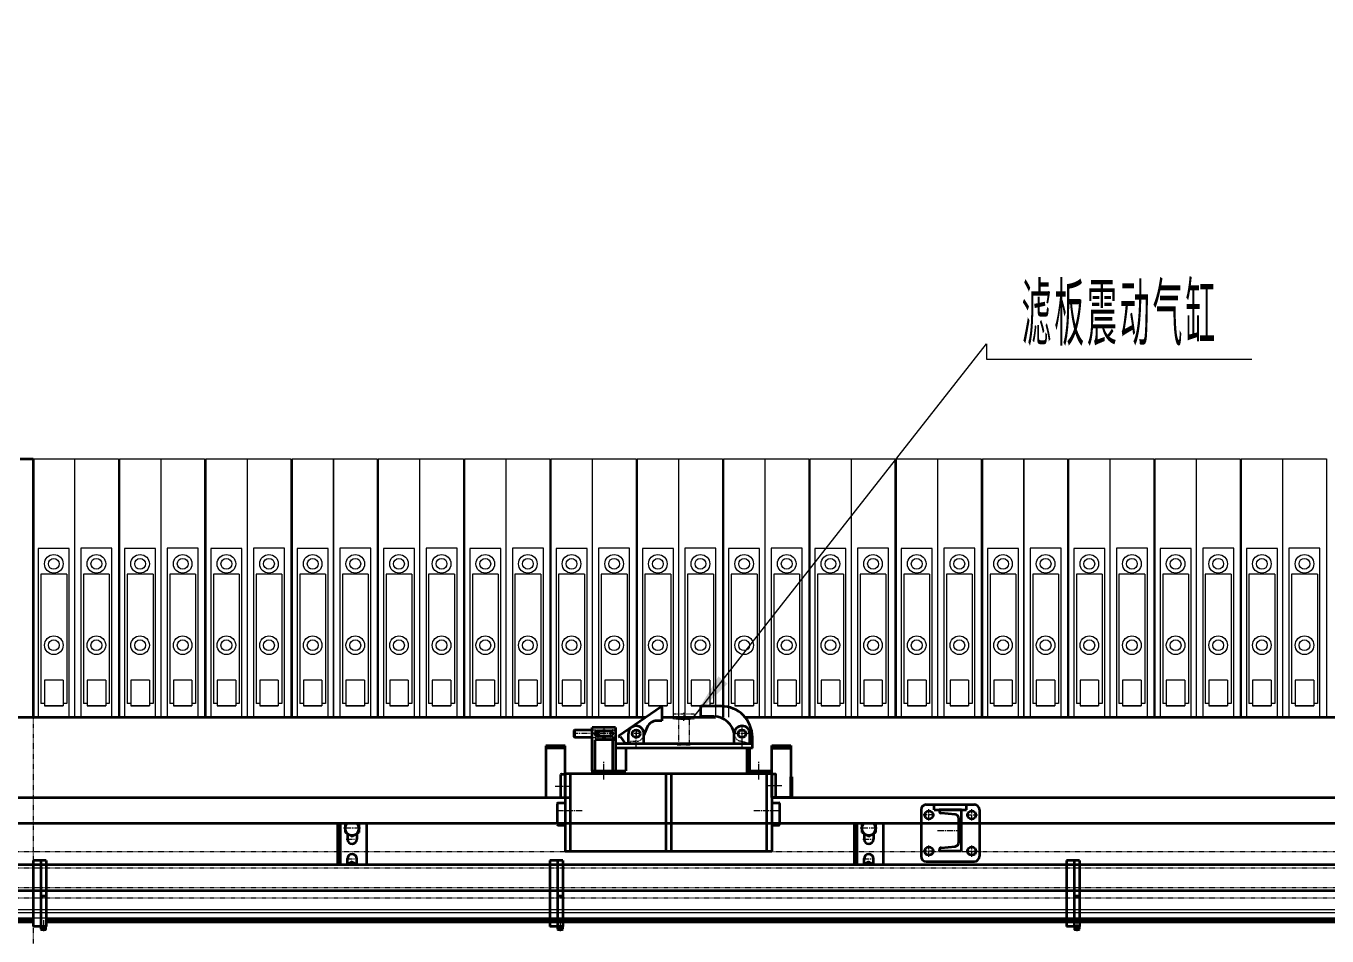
# Model space of a CAD drawing. Header units: millimetres. Extents: x -17820 to 17820, y -12600 to 12600.
# Drawn here: x -12327 to -9809, y 5590 to 7351 of the extents above; entities that cross this region are included whole.
import ezdxf

# ---------------------------------------------------------------- set-up
doc = ezdxf.new("R2010")
doc.units = ezdxf.units.MM
doc.linetypes.add('点画线', pattern=[18, 12, -2, 2, -2])
doc.linetypes.add('虚线', pattern=[2, 1, -1])
doc.layers.get('0').update_dxf_attribs({"lineweight": 35})
for name, color, linetype, lineweight in [('EB0_1_1_1_1_1_1_1_1_1_1_1_1_1_1_1_1_1_1_1_1_1_1_1_1_1_1_1_1', 7, 'Continuous', 35), ('EB0_1_1_1_1_1_1_1_1_1_1_1_1_1_1_1_1_1_1_1_1_1_1_1_1_1_1_1_1_1', 7, 'Continuous', 35), ('EB0_1_1_1_1_1_1_1_1_1_1_1_1_1_1_1_1_1_1_1_1_1_1_1_1_1_1_1_1_1_1_1_1', 7, 'Continuous', 35), ('中心线层', 1, '点画线', 18), ('尺寸线层', 3, 'Continuous', 18), ('粗实线层', 7, 'Continuous', 35), ('粗实线层_1_1_1_1_1_1_1_1_1', 7, 'Continuous', 35), ('细实线层', 2, 'Continuous', 18), ('虚线层', 6, '虚线', 18)]:
    doc.layers.add(name, color=color, linetype=linetype, lineweight=lineweight)
doc.styles.add('机械', font='isocp', dxfattribs={"width": 0.667, "bigfont": 'gbcbig.shx'})
doc.dimstyles.new('标准', dxfattribs={"dimscale": 60, "dimtxt": 4, "dimasz": 3, "dimexe": 1, "dimexo": 0, "dimgap": 0.76128, "dimtad": 1, "dimdec": 1, "dimdsep": 46, "dimtxsty": '机械', "dimblk": '_CAXARROW', "dimcen": 0, "dimdle": 4, "dimclrt": 2, "dimaunit": 1, "dimazin": 2, "dimtfac": 0.707107, "dimtdec": 3, "dimtmove": 0, "dimatfit": 3, "dimfxl": 0, "dimfrac": 2, "dimtolj": 1, "dimlwd": 18, "dimarcsym": 0})

# ---------------------------------------------------------------- blocks, each defined once
blk = doc.blocks.new('*X33')
at = {"layer": 'EB0_1_1_1_1_1_1_1_1_1_1_1_1_1_1_1_1_1_1_1_1_1_1_1_1_1_1_1_1_1_1_1_1'}
for p, q in [((25, 0), (0, 0)), ((0, 0), (0, -128)), ((15, 0), (15, -128)), ((25, 0), (25, -128)), ((25, -69), (15, -69)), ((25, -128), (0, -128)), ((15.1, -128), (15.1, -132.7)), ((16.1, -133.7), (23.9, -133.7)), ((24.9, -132.7), (24.9, -128))]:
    blk.add_line(p, q, dxfattribs=at)
for centre, start, end in [((16.1, -132.7), 180, 270), ((23.9, -132.7), 270, 360)]:
    blk.add_arc(centre, 0.978, start, end, dxfattribs=at)
at = {"layer": '中心线层', "linetype": '点画线', "lineweight": 18}
blk.add_line((20, -115.2), (20, -131), dxfattribs=at)
at = {"layer": '中心线层'}
blk.add_line((20, -125.8), (20, -136.7), dxfattribs=at)
at = {"layer": '虚线层'}
for p, q in [((17.1, -130.7), (20, -129)), ((17.1, -130.7), (17.1, -133.7)), ((18.6, -130.7), (18.6, -133.7)), ((22.9, -130.7), (20, -129)), ((21.4, -130.7), (21.4, -133.7)), ((22.9, -130.7), (22.9, -133.7))]:
    blk.add_line(p, q, dxfattribs=at)
for centre, radius, start, end in [((17.8, -132.1), 1.61, 63.4349, 116.5651), ((20, -136.2), 5.67, 75.2529, 104.7471), ((22.2, -132.1), 1.61, 63.4349, 116.5651)]:
    blk.add_arc(centre, radius, start, end, dxfattribs=at)
blk = doc.blocks.new('*X34')
at = {"layer": 'EB0_1_1_1_1_1_1_1_1_1_1_1_1_1_1_1_1_1_1_1_1_1_1_1_1_1_1_1_1_1_1_1_1'}
for p, q in [((25, 0), (0, 0)), ((0, 0), (0, -128)), ((15, 0), (15, -128)), ((25, 0), (25, -128)), ((25, -69), (15, -69)), ((25, -128), (0, -128)), ((15.1, -128), (15.1, -132.7)), ((16.1, -133.7), (23.9, -133.7)), ((24.9, -132.7), (24.9, -128))]:
    blk.add_line(p, q, dxfattribs=at)
for centre, start, end in [((16.1, -132.7), 180, 270), ((23.9, -132.7), 270, 360)]:
    blk.add_arc(centre, 0.978, start, end, dxfattribs=at)
at = {"layer": '中心线层', "linetype": '点画线', "lineweight": 18}
blk.add_line((20, -115.2), (20, -131), dxfattribs=at)
at = {"layer": '中心线层'}
blk.add_line((20, -125.8), (20, -136.7), dxfattribs=at)
at = {"layer": '虚线层'}
for p, q in [((17.1, -130.7), (20, -129)), ((17.1, -130.7), (17.1, -133.7)), ((18.6, -130.7), (18.6, -133.7)), ((22.9, -130.7), (20, -129)), ((21.4, -130.7), (21.4, -133.7)), ((22.9, -130.7), (22.9, -133.7))]:
    blk.add_line(p, q, dxfattribs=at)
for centre, radius, start, end in [((17.8, -132.1), 1.61, 63.4349, 116.5651), ((20, -136.2), 5.67, 75.2529, 104.7471), ((22.2, -132.1), 1.61, 63.4349, 116.5651)]:
    blk.add_arc(centre, radius, start, end, dxfattribs=at)
blk = doc.blocks.new('*X35')
at = {"layer": 'EB0_1_1_1_1_1_1_1_1_1_1_1_1_1_1_1_1_1_1_1_1_1_1_1_1_1_1_1_1_1_1_1_1'}
for p, q in [((25, 0), (0, 0)), ((0, 0), (0, -128)), ((15, 0), (15, -128)), ((25, 0), (25, -128)), ((25, -69), (15, -69)), ((25, -128), (0, -128)), ((15.1, -128), (15.1, -132.7)), ((16.1, -133.7), (23.9, -133.7)), ((24.9, -132.7), (24.9, -128))]:
    blk.add_line(p, q, dxfattribs=at)
for centre, start, end in [((16.1, -132.7), 180, 270), ((23.9, -132.7), 270, 360)]:
    blk.add_arc(centre, 0.978, start, end, dxfattribs=at)
at = {"layer": '中心线层', "linetype": '点画线', "lineweight": 18}
blk.add_line((20, -115.2), (20, -131), dxfattribs=at)
at = {"layer": '中心线层'}
blk.add_line((20, -125.8), (20, -136.7), dxfattribs=at)
at = {"layer": '虚线层'}
for p, q in [((17.1, -130.7), (20, -129)), ((17.1, -130.7), (17.1, -133.7)), ((18.6, -130.7), (18.6, -133.7)), ((22.9, -130.7), (20, -129)), ((21.4, -130.7), (21.4, -133.7)), ((22.9, -130.7), (22.9, -133.7))]:
    blk.add_line(p, q, dxfattribs=at)
for centre, radius, start, end in [((17.8, -132.1), 1.61, 63.4349, 116.5651), ((20, -136.2), 5.67, 75.2529, 104.7471), ((22.2, -132.1), 1.61, 63.4349, 116.5651)]:
    blk.add_arc(centre, radius, start, end, dxfattribs=at)
blk = doc.blocks.new('*X91')
at = {"layer": 'EB0_1_1_1_1_1_1_1_1_1_1_1_1_1_1_1_1_1_1_1_1_1_1_1_1_1_1_1_1_1_1_1_1'}
for p, q in [((39.1, 274.5), (-43.1, 217.4)), ((40.7, 273.7), (40.7, 247.6)), ((155.7, 275.6), (115.7, 275.6)), ((115.7, 255.6), (115.7, 275.6)), ((141.2, 255.6), (115.7, 255.6)), ((-128.3, 229.9), (-129.3, 228.9)), ((-129.3, 216.4), (-129.3, 228.9)), ((-128.3, 229.9), (-128.3, 215.4)), ((-128.3, 229.9), (-94.3, 229.9)), ((-49.3, 234.6), (-94.3, 234.6)), ((-94.3, 150.6), (-94.3, 234.6)), ((-59.3, 227.6), (-84.3, 227.6)), ((-49.3, 234.6), (-49.3, 144.6)), ((12.3, 235.3), (5.7, 219.6)), ((40.7, 247.6), (30.7, 247.6)), ((-129.3, 216.4), (-128.3, 215.4)), ((-94.3, 215.4), (-128.3, 215.4)), ((-88.3, 150.6), (-88.3, 210.4)), ((-49.3, 210.4), (-88.3, 210.4)), ((-59.3, 217.6), (-84.3, 217.6)), ((-55.3, 210.4), (-55.3, 150.6)), ((215.7, 202.6), (-49.3, 202.6)), ((-43.1, 217.4), (-41.3, 215)), ((-39.7, 216.1), (-41.3, 214.9)), ((-39.7, 216.1), (-30.7, 203.6)), ((-24.3, 203.6), (-30.7, 203.6)), ((-24.3, 202.6), (-24.3, 222.6)), ((5.7, 202.6), (5.7, 222.6)), ((180.7, 202.6), (180.7, 222.6)), ((210.7, 202.6), (210.7, 222.6)), ((215.7, 202.6), (211.7, 202.6)), ((215.7, 202.6), (215.7, 215.6)), ((215.7, 194.6), (215.7, 202.6)), ((-146.8, 199.2), (-183.8, 199.2)), ((-183.8, 199.2), (-183.8, 99.2)), ((-146.8, 194.2), (-183.8, 194.2)), ((-146.8, 99.2), (-146.8, 199.2)), ((215.7, 194.6), (-49.3, 194.6)), ((-29.3, 194.6), (-29.3, 150.6)), ((205.7, 144.6), (205.7, 194.6)), ((210.7, 150.6), (210.7, 194.6)), ((253.2, 199.3), (290.2, 199.3)), ((253.2, 99.3), (253.2, 199.3)), ((253.2, 194.3), (290.2, 194.3)), ((290.2, 199.3), (290.2, 99.3)), ((-154.8, 99.2), (-154.8, 143.2)), ((-153.8, 144.2), (-146.8, 144.2)), ((253.2, 144.6), (-146.8, 144.6)), ((-146.8, 144.6), (-146.8, -5.4)), ((-136.8, 144.6), (-136.8, -5.4)), ((-94.3, 150.6), (-94.3, 144.6)), ((-94.3, 150.6), (-29.3, 150.6)), ((-49.3, 144.6), (-94.3, 144.6)), ((48.2, 144.6), (48.2, -5.4)), ((58.2, 144.6), (58.2, -5.4)), ((205.7, 150.6), (250.7, 150.6)), ((250.7, 144.6), (205.7, 144.6)), ((243.2, 144.6), (243.2, -5.4)), ((250.7, 150.6), (250.7, 144.6)), ((253.2, 144.6), (253.2, -5.4)), ((260.2, 144.3), (253.2, 144.3)), ((261.2, 99.3), (261.2, 143.3)), ((290.2, 99.3), (290.2, 139.3)), ((290.2, 139.3), (292.2, 139.3)), ((292.2, 139.3), (292.2, 99.3)), ((-183.8, 99.2), (-146.8, 99.2)), ((-161.8, 87.6), (-161.8, 46.6)), ((-160.8, 88.6), (-146.8, 88.6)), ((290.2, 99.3), (253.2, 99.3)), ((253.2, 88.6), (267.2, 88.6)), ((268.2, 87.6), (268.2, 46.6)), ((292.2, 99.3), (290.2, 99.3)), ((-160.8, 45.6), (-146.8, 45.6)), ((253.2, 45.6), (267.2, 45.6)), ((253.2, -5.4), (-146.8, -5.4))]:
    blk.add_line(p, q, dxfattribs=at)
for centre, radius in [((-9.3, 222.6), 7.5), ((-9.3, 222.6), 7.5), ((-9.3, 222.6), 7.5), ((195.7, 222.6), 7.5), ((195.7, 222.6), 7.5), ((-84.3, 222.6), 3)]:
    blk.add_circle(centre, radius, dxfattribs=at)
for centre, radius, start, end in [((39.7, 273.7), 1, 0, 124.7881), ((141.2, 215.6), 40, 7.312, 90), ((155.7, 215.6), 60, 0, 90), ((-84.3, 222.6), 5, 90, 270), ((-59.3, 222.6), 5, 270, 90), ((-9.3, 222.6), 15, 360, 180), ((30.7, 227.6), 20, 90, 157.3801), ((195.7, 222.6), 15, 360, 180), ((-153.8, 143.2), 1, 90, 180), ((260.2, 143.3), 1, 0, 90), ((-160.8, 87.6), 1, 90, 180), ((267.2, 87.6), 1, 0, 90), ((-160.8, 46.6), 1, 180, 270), ((267.2, 46.6), 1, 270, 0)]:
    blk.add_arc(centre, radius, start, end, dxfattribs=at)
at = {"layer": '中心线层'}
for p, q in [((-84.3, 229.9), (-84.3, 215.4)), ((-84.3, 229.9), (-84.3, 215.4)), ((-71.8, 234.6), (-71.8, 210.4)), ((-59.3, 229.9), (-59.3, 215.4)), ((-9.3, 230.1), (-9.3, 215.1)), ((-9.3, 230.1), (-9.3, 215.1)), ((-9.3, 194.6), (-9.3, 227.2)), ((195.7, 208.1), (195.7, 237.9)), ((195.7, 194.6), (195.7, 227.2)), ((-49.3, 222.6), (-129.3, 222.6)), ((-1.8, 222.6), (-16.8, 222.6)), ((-1.8, 222.6), (-16.8, 222.6)), ((209.1, 222.6), (180.5, 222.6)), ((-71.8, 134.1), (-71.8, 168.1)), ((228.2, 134.1), (228.2, 168.1)), ((-166.2, 121.2), (-136.8, 121.2)), ((272.6, 121.3), (243.2, 121.3)), ((-161.8, 73.6), (-111.8, 73.6)), ((218.2, 73.6), (268.2, 73.6))]:
    blk.add_line(p, q, dxfattribs=at)
at = {"layer": '细实线层'}
blk.add_arc((-84.3, 222.6), 4, 270, 180, dxfattribs=at)
at = {"layer": '虚线层'}
for p, q in [((-94.3, 229.9), (-49.3, 229.9)), ((-94.3, 215.4), (-49.3, 215.4)), ((-24.3, 203.6), (-20, 203.6)), ((4.6, 216.8), (5.7, 219.6)), ((211.7, 202.6), (191.7, 208.1))]:
    blk.add_line(p, q, dxfattribs=at)
at = {"layer": '虚线层', "linetype": '虚线', "lineweight": 18}
for p, q in [((-49.3, 222.9), (-49.3, 222.4)), ((-9.3, 207.6), (-20, 207.6)), ((-20, 203.6), (-20, 207.6))]:
    blk.add_line(p, q, dxfattribs=at)
for centre, radius, start, end in [((-56.3, 222.9), 7, 0, 90), ((-56.3, 222.4), 7, 270, 0), ((-9.3, 222.6), 15, 270, 337.3801), ((195.7, 222.6), 15, 187.312, 254.5088)]:
    blk.add_arc(centre, radius, start, end, dxfattribs=at)
blk = doc.blocks.new('*X187')
at = {"layer": '尺寸线层', "linetype": 'Continuous', "lineweight": 18}
for points in [[(-13088.1, 9940.3), (-12908.1, 9962.8), (-12908.1, 9917.8)], [(561.9, 9940.3), (381.9, 9962.8), (381.9, 9917.8)]]:
    blk.add_hatch(color=0, dxfattribs=at).paths.add_polyline_path(points, flags=0)
at = {"layer": '尺寸线层', "color": 0, "linetype": 'Continuous'}
for p, q in [((-13088.1, 6052.9), (-13088.1, 10000.3)), ((561.9, 5097.9), (561.9, 10000.3))]:
    blk.add_line(p, q, dxfattribs=at)
at = {"layer": '尺寸线层', "color": 0, "linetype": 'Continuous', "lineweight": 18}
blk.add_line((-13088.1, 9940.3), (561.9, 9940.3), dxfattribs=at)
at = {"layer": '尺寸线层', "color": 2, "insert": (-6263.1, 10106), "char_height": 240, "width": 1088.544, "attachment_point": 5, "line_spacing_factor": 0.939812, "style": '机械'}
blk.add_mtext('\\T1.1;13650', dxfattribs=at)
blk = doc.blocks.new('_CAXARROW')
blk.add_hatch(color=2).paths.add_polyline_path([(0, 0), (-1, 0.125), (-1, -0.125)], flags=0)
blk = doc.blocks.new('*X198')
at = {"layer": '细实线层', "color": 6, "linetype": 'Continuous', "lineweight": 18}
for p, q in [((-484.6, 1160.2), (-484.6, 660.2)), ((-484.6, 1160.2), (-404.6, 1160.2)), ((-404.6, 1160.2), (-404.6, 660.2)), ((-404.6, 1160.2), (-404.6, 660.2)), ((-404.6, 1160.2), (-404.6, 660.2)), ((-404.6, 1160.2), (-404.6, 660.2)), ((-404.6, 1160.2), (-404.6, 660.2)), ((-404.6, 1160.2), (-404.6, 660.2)), ((-404.6, 1160.2), (-404.6, 660.2)), ((-404.6, 1160.2), (-404.6, 660.2)), ((-404.6, 1160.2), (-404.6, 660.2)), ((-414.6, 987.2), (-474.6, 987.2)), ((-474.6, 987.2), (-474.6, 660.2)), ((-414.6, 660.2), (-414.6, 987.2)), ((-419.6, 937.2), (-469.6, 937.2)), ((-469.6, 937.2), (-469.6, 687.2)), ((-419.6, 937.2), (-419.6, 687.2)), ((-426.6, 732.2), (-462.6, 732.2)), ((-462.6, 732.2), (-462.6, 682.2)), ((-426.6, 732.2), (-426.6, 682.2)), ((-462.6, 687.2), (-469.6, 687.2)), ((-426.6, 682.2), (-462.6, 682.2)), ((-462.6, 682.2), (-426.6, 682.2)), ((-419.6, 687.2), (-426.6, 687.2)), ((-484.6, 199.2), (-484.6, -339.8)), ((-404.6, 199.2), (-404.6, -319.8)), ((-404.6, -339.8), (-404.6, 160.2)), ((-404.6, 160.2), (-404.6, -339.8)), ((-404.6, 160.2), (-404.6, -319.8)), ((-404.6, 160.2), (-404.6, -339.8)), ((-404.6, 160.2), (-404.6, -319.8)), ((-404.6, 160.2), (-404.6, -339.8)), ((-404.6, 160.2), (-404.6, -319.8)), ((-404.6, 160.2), (-404.6, -339.8)), ((-484.6, -339.8), (-404.6, -339.8))]:
    blk.add_line(p, q, dxfattribs=at)
for radius in [18, 10.5]:
    blk.add_circle((-444.6, 957.2), radius, dxfattribs=at)
at = {"layer": '虚线层', "color": 6, "linetype": 'Continuous', "lineweight": 18}
for radius in [18, 10.5]:
    blk.add_circle((-444.6, 799.7), radius, dxfattribs=at)
blk = doc.blocks.new('*X205')
at = {"layer": '中心线层', "linetype": '点画线', "lineweight": 18}
blk.add_line((40, 46), (40, -3), dxfattribs=at)
at = {"layer": '粗实线层'}
for p, q in [((0, 0), (0, 43)), ((2.5, 43), (0, 43)), ((6.5, 39.4), (9.2, 12.2)), ((70.8, 12.2), (73.5, 39.4)), ((77.5, 43), (80, 43)), ((80, 0), (80, 43)), ((0, 0), (80, 0)), ((17.1, 5), (62.9, 5))]:
    blk.add_line(p, q, dxfattribs=at)
for centre, radius, start, end in [((2.5, 39), 4, 5.7106, 90), ((77.5, 39), 4, 90, 174.2894), ((17.1, 13), 8, 185.7106, 270), ((62.9, 13), 8, 270, 354.2894)]:
    blk.add_arc(centre, radius, start, end, dxfattribs=at)
blk = doc.blocks.new('BLOCK8_1')
at = {"layer": 'EB0_1_1_1_1_1_1_1_1_1_1_1_1_1_1_1_1_1_1_1_1_1_1_1_1_1_1_1_1'}
for p, q in [((-183.3, 62.8), (-183.3, -27.2)), ((-70.3, 62.8), (-70.3, -27.2)), ((-173.3, -37.2), (-80.3, -37.2))]:
    blk.add_line(p, q, dxfattribs=at)
for centre, start, end in [((-173.3, 62.8), 90, 180), ((-80.3, 62.8), 0, 90), ((-173.3, -27.2), 180, 270), ((-80.3, -27.2), 270, 0)]:
    blk.add_arc(centre, 10, start, end, dxfattribs=at)
at = {"layer": '中心线层'}
for p, q in [((-168.3, 41.8), (-168.3, 63.8)), ((-85.3, 41.8), (-85.3, 63.8)), ((-168.3, -28.2), (-168.3, -6.2)), ((-85.3, -28.2), (-85.3, -6.2))]:
    blk.add_line(p, q, dxfattribs=at)
blk.add_wipeout([(-105.3, 62.8), (-129.7, 62.8), (-129.7, 62.8), (-148.3, 62.8), (-148.3, 62.8), (-148.3, 60.3), (-148.3, 60.3), (-148.3, 60.2), (-148.3, 60), (-148.3, 59.8), (-148.3, 59.6), (-148.2, 59.4), (-148.2, 59.2), (-148.1, 59), (-148, 58.8), (-147.9, 58.6), (-147.9, 58.5), (-147.8, 58.3), (-147.7, 58.1), (-147.5, 58), (-147.4, 57.8), (-147.3, 57.7), (-147.2, 57.5), (-147, 57.4), (-146.9, 57.3), (-146.7, 57.1), (-146.6, 57), (-146.4, 56.9), (-146.2, 56.8), (-146, 56.7), (-145.9, 56.7), (-145.7, 56.6), (-145.5, 56.5), (-145.3, 56.5), (-145.1, 56.4), (-144.9, 56.4), (-144.7, 56.4), (-144.7, 56.4), (-129.7, 54.9), (-129.7, 54.9), (-117.5, 53.6), (-110.3, 45.7), (-110.3, 46.1), (-110.4, 46.5), (-110.4, 46.9), (-110.5, 47.2), (-110.6, 47.6), (-110.7, 48), (-110.8, 48.4), (-110.9, 48.7), (-111.1, 49.1), (-111.3, 49.5), (-111.5, 49.8), (-111.7, 50.1), (-111.9, 50.5), (-112.1, 50.8), (-112.4, 51.1), (-112.7, 51.3), (-113, 51.6), (-113.2, 51.9), (-113.6, 52.1), (-113.9, 52.3), (-114.2, 52.5), (-114.6, 52.7), (-114.9, 52.9), (-115.3, 53.1), (-115.6, 53.2), (-116, 53.3), (-116.4, 53.4), (-116.8, 53.5), (-117.1, 53.6), (-117.5, 53.6), (-110.3, 45.7), (-110.3, 22.8), (-110.3, 22.8), (-110.3, 0), (-117.5, -8), (-117.1, -7.9), (-116.8, -7.9), (-116.4, -7.8), (-116, -7.7), (-115.6, -7.6), (-115.3, -7.4), (-114.9, -7.3), (-114.6, -7.1), (-114.2, -6.9), (-113.9, -6.7), (-113.6, -6.5), (-113.2, -6.2), (-113, -6), (-112.7, -5.7), (-112.4, -5.4), (-112.1, -5.1), (-111.9, -4.8), (-111.7, -4.5), (-111.5, -4.1), (-111.3, -3.8), (-111.1, -3.4), (-110.9, -3.1), (-110.8, -2.7), (-110.7, -2.4), (-110.6, -2), (-110.5, -1.6), (-110.4, -1.2), (-110.4, -0.8), (-110.3, -0.4), (-110.3, 0), (-117.5, -8), (-129.7, -9.2), (-129.7, -9.2), (-144.7, -10.7), (-144.7, -10.7), (-144.9, -10.7), (-145.1, -10.8), (-145.3, -10.8), (-145.5, -10.9), (-145.7, -10.9), (-145.9, -11), (-146, -11.1), (-146.2, -11.2), (-146.4, -11.3), (-146.6, -11.4), (-146.7, -11.5), (-146.9, -11.6), (-147, -11.7), (-147.2, -11.9), (-147.3, -12), (-147.4, -12.2), (-147.5, -12.3), (-147.7, -12.5), (-147.8, -12.6), (-147.9, -12.8), (-147.9, -13), (-148, -13.2), (-148.1, -13.3), (-148.2, -13.5), (-148.2, -13.7), (-148.3, -13.9), (-148.3, -14.1), (-148.3, -14.3), (-148.3, -14.5), (-148.3, -14.7), (-148.3, -14.7), (-148.3, -17.2), (-148.3, -17.2), (-129.7, -17.2), (-129.7, -17.2), (-105.3, -17.2), (-105.3, -17.2), (-105.3, 22.8), (-105.3, 22.8)]).dxf.layer = 'EB0_1_1_1_1_1_1_1_1_1_1_1_1_1_1_1_1_1_1_1_1_1_1_1_1_1_1_1_1'
at = {"layer": 'EB0_1_1_1_1_1_1_1_1_1_1_1_1_1_1_1_1_1_1_1_1_1_1_1_1_1_1_1_1'}
for p, q in [((-173.3, 72.8), (-80.3, 72.8)), ((-158.3, 62.8), (-158.3, 72.8)), ((-158.3, 62.8), (-95.3, 62.8)), ((-95.3, 62.8), (-95.3, 72.8))]:
    blk.add_line(p, q, dxfattribs=at)
for centre in [(-168.3, 52.8), (-85.3, 52.8), (-168.3, -17.2), (-85.3, -17.2)]:
    blk.add_circle(centre, 8, dxfattribs=at)
at = {"layer": '中心线层'}
for p, q in [((-157.3, 52.8), (-179.3, 52.8)), ((-96.3, 52.8), (-74.3, 52.8)), ((-157.3, -17.2), (-179.3, -17.2)), ((-96.3, -17.2), (-74.3, -17.2))]:
    blk.add_line(p, q, dxfattribs=at)
at = {"layer": 'EB0_1_1_1_1_1_1_1_1_1_1_1_1_1_1_1_1_1_1_1_1_1_1_1_1_1_1_1_1', "rotation": 90}
blk.add_blockref('*X205', (-105.3, -17.2), dxfattribs=at)
blk = doc.blocks.new('BLOCK20_2')
at = {"layer": '细实线层', "color": 6, "linetype": 'Continuous', "lineweight": 18}
for p, q in [((-470.7, 714.3), (-470.7, 214.3)), ((-470.7, 714.3), (-385.7, 714.3)), ((-385.7, 714.3), (-385.7, 214.3)), ((-385.7, 714.3), (-385.7, 214.3)), ((-385.7, 714.3), (-385.7, 214.3)), ((-385.7, 714.3), (-385.7, 214.3)), ((-385.7, 714.3), (-385.7, 214.3)), ((-385.7, 714.3), (-385.7, 214.3)), ((-385.7, 714.3), (-385.7, 214.3)), ((-385.7, 714.3), (-385.7, 214.3)), ((-385.7, 714.3), (-385.7, 214.3)), ((-398.2, 541.3), (-458.2, 541.3)), ((-458.2, 541.3), (-458.2, 214.3)), ((-398.2, 214.3), (-398.2, 541.3)), ((-403.2, 491.3), (-453.2, 491.3)), ((-453.2, 491.3), (-453.2, 241.3)), ((-403.2, 491.3), (-403.2, 241.3)), ((-410.2, 286.3), (-446.2, 286.3)), ((-446.2, 286.3), (-446.2, 236.3)), ((-410.2, 286.3), (-410.2, 236.3)), ((-446.2, 241.3), (-453.2, 241.3)), ((-410.2, 236.3), (-446.2, 236.3)), ((-446.2, 236.3), (-410.2, 236.3)), ((-403.2, 241.3), (-410.2, 241.3)), ((-470.7, -246.7), (-470.7, -785.7)), ((-385.7, -246.7), (-385.7, -765.7)), ((-385.7, -785.7), (-385.7, -285.7)), ((-385.7, -285.7), (-385.7, -785.7)), ((-385.7, -285.7), (-385.7, -765.7)), ((-385.7, -285.7), (-385.7, -785.7)), ((-385.7, -285.7), (-385.7, -765.7)), ((-385.7, -285.7), (-385.7, -785.7)), ((-385.7, -285.7), (-385.7, -765.7)), ((-385.7, -285.7), (-385.7, -785.7)), ((-470.7, -785.7), (-385.7, -785.7))]:
    blk.add_line(p, q, dxfattribs=at)
for radius in [18, 10.5]:
    blk.add_circle((-428.2, 511.3), radius, dxfattribs=at)
at = {"layer": '虚线层', "color": 6, "linetype": 'Continuous', "lineweight": 18}
for radius in [18, 10.5]:
    blk.add_circle((-428.2, 353.8), radius, dxfattribs=at)
blk = doc.blocks.new('BLOCK20_1')
at = {"layer": '虚线层'}
for p, q in [((-657.5, 93.2), (-12657.5, 93.2)), ((-657.5, 61.3), (-12657.5, 61.3)), ((-657.5, 23.2), (-12657.5, 23.2)), ((-657.5, 3.2), (-12657.5, 3.2))]:
    blk.add_line(p, q, dxfattribs=at)
blk = doc.blocks.new('BLOCK21_1')
at = {"layer": '尺寸线层'}
for p, q in [((539.8, -291.2), (-11460.2, -291.2)), ((539.8, -297.2), (-11460.2, -297.2)), ((539.8, -307.2), (-11460.2, -307.2))]:
    blk.add_line(p, q, dxfattribs=at)
blk = doc.blocks.new('*X273')
at = {"layer": '尺寸线层', "linetype": 'Continuous'}
blk.add_hatch(color=0, dxfattribs=at).paths.add_polyline_path([(-11033.6, 6014.4), (-10986.9, 6092.1), (-10969.2, 6078.2)], flags=0)
at = {"layer": '尺寸线层', "color": 0, "linetype": 'Continuous'}
for p, q in [((-11033.6, 6014.4), (-10468.1, 6735.4)), ((-10468.1, 6735.4), (-10468.1, 6706))]:
    blk.add_line(p, q, dxfattribs=at)
at = {"layer": '尺寸线层', "color": 0}
blk.add_line((-10468.1, 6706), (-9954.8, 6706), dxfattribs=at)
at = {"layer": '尺寸线层', "color": 2, "insert": (-10210, 6791.8), "char_height": 120, "width": 1020.51, "attachment_point": 5, "line_spacing_factor": 0.939812, "style": '机械'}
blk.add_mtext('\\T1.1;滤板震动气缸', dxfattribs=at)

msp = doc.modelspace()

# ---------------------------------------------------------------- linework, layer by layer
at = {"layer": 'EB0_1_1_1_1_1_1_1_1_1_1_1_1_1_1_1_1_1_1_1_1_1_1_1_1_1_1_1_1_1_1_1_1'}
for p, q in [((-12338.07, 6512.92), (-12313.07, 6512.92)), ((-12850.57, 5857.92), (-2658.62, 5857.92)), ((-11709.34, 5807.92), (-11709.34, 5790.32)), ((-11682.34, 5790.32), (-11682.34, 5807.92)), ((-10709.34, 5807.92), (-10709.34, 5790.32)), ((-10682.34, 5790.32), (-10682.34, 5807.92)), ((-11709.34, 5790.32), (-11695.84, 5782.52)), ((-11695.84, 5782.52), (-11682.34, 5790.32)), ((-10709.34, 5790.32), (-10695.84, 5782.52)), ((-10695.84, 5782.52), (-10682.34, 5790.32)), ((-11695.84, 5733.31), (-11705.3, 5727.85)), ((-11686.38, 5727.85), (-11695.84, 5733.31)), ((-10695.84, 5733.31), (-10705.3, 5727.85)), ((-10686.38, 5727.85), (-10695.84, 5733.31))]:
    msp.add_line(p, q, dxfattribs=at)
at = {"layer": 'EB0_1_1_1_1_1_1_1_1_1_1_1_1_1_1_1_1_1_1_1_1_1_1_1_1_1_1_1_1_1_1_1_1', "linetype": 'Continuous', "lineweight": 35}
msp.add_line((-13088.07, 6012.92), (-2633.59, 6012.92), dxfattribs=at)
at = {"layer": 'EB0_1_1_1_1_1_1_1_1_1_1_1_1_1_1_1_1_1_1_1_1_1_1_1_1_1_1_1_1_1_1_1_1', "color": 7, "linetype": 'Continuous', "lineweight": 35}
for p, q in [((-11723.84, 5807.92), (-11723.84, 5727.85)), ((-11718.84, 5807.92), (-11718.84, 5727.85)), ((-11667.84, 5807.92), (-11667.84, 5727.92)), ((-10723.84, 5807.92), (-10723.84, 5727.85)), ((-10718.84, 5807.92), (-10718.84, 5727.85)), ((-10667.84, 5807.92), (-10667.84, 5727.92)), ((-11704.84, 5787.72), (-11704.84, 5776.92)), ((-11686.84, 5787.72), (-11686.84, 5776.92)), ((-10704.84, 5787.72), (-10704.84, 5776.92)), ((-10686.84, 5787.72), (-10686.84, 5776.92)), ((-11704.84, 5727.92), (-11704.84, 5738.92)), ((-11686.84, 5727.92), (-11686.84, 5738.92)), ((-10704.84, 5727.92), (-10704.84, 5738.92)), ((-10686.84, 5727.92), (-10686.84, 5738.92))]:
    msp.add_line(p, q, dxfattribs=at)
at = {"layer": 'EB0_1_1_1_1_1_1_1_1_1_1_1_1_1_1_1_1_1_1_1_1_1_1_1_1_1_1_1_1_1_1_1_1'}
for centre, start, end in [((-11695.84, 5798.11), 133.40265, 46.59735), ((-10695.84, 5798.11), 133.40265, 46.59735), ((-11695.84, 5717.73), 48.59822, 131.40178), ((-10695.84, 5717.73), 48.59822, 131.40178)]:
    msp.add_arc(centre, 13.5, start, end, dxfattribs=at)
at = {"layer": 'EB0_1_1_1_1_1_1_1_1_1_1_1_1_1_1_1_1_1_1_1_1_1_1_1_1_1_1_1_1_1_1_1_1', "color": 7, "linetype": 'Continuous', "lineweight": 35}
for centre, start, end in [((-11695.84, 5776.92), 180, 0), ((-10695.84, 5776.92), 180, 0), ((-11695.84, 5738.92), 0, 180), ((-10695.84, 5738.92), 0, 180)]:
    msp.add_arc(centre, 9, start, end, dxfattribs=at)
at = {"layer": '中心线层', "linetype": '点画线', "lineweight": 18}
for p, q in [((-11679.34, 5798.11), (-11712.34, 5798.11)), ((-10679.34, 5798.11), (-10712.34, 5798.11))]:
    msp.add_line(p, q, dxfattribs=at)
at = {"layer": '中心线层', "color": 1, "linetype": '点画线', "lineweight": 18}
for p, q in [((-11707.02, 5776.92), (-11684.87, 5776.92)), ((-10707.02, 5776.92), (-10684.87, 5776.92)), ((-11707.02, 5738.92), (-11684.87, 5738.92)), ((-10707.02, 5738.92), (-10684.87, 5738.92))]:
    msp.add_line(p, q, dxfattribs=at)
at = {"layer": '中心线层', "color": 192}
msp.add_line((-12347.07, 5619.92), (-12313.07, 5619.92), dxfattribs=at)
at = {"layer": '粗实线层_1_1_1_1_1_1_1_1_1'}
msp.add_line((-12313.07, 6512.92), (-12313.07, 6012.92), dxfattribs=at)
at = {"layer": '虚线层', "linetype": '虚线', "lineweight": 18}
msp.add_line((-12313.07, 6012.92), (-12313.07, 5552.92), dxfattribs=at)

# ---------------------------------------------------------------- block references
at = {"layer": 'EB0_1_1_1_1_1_1_1_1_1_1_1_1_1_1_1_1_1_1_1_1_1_1_1_1_1_1_1_1'}
for p in [(-11762.42, 5798.61), (-11595.42, 5798.61), (-11428.42, 5798.61), (-11261.42, 5798.61), (-11094.42, 5798.61), (-10259.42, 5798.61), (-9758.42, 5798.61), (-9591.42, 5798.61), (-9424.42, 5798.61)]:
    msp.add_blockref('BLOCK20_2', p, dxfattribs=at)
at = {"layer": 'EB0_1_1_1_1_1_1_1_1_1_1_1_1_1_1_1_1_1_1_1_1_1_1_1_1_1_1_1_1_1'}
for p in [(-11661.45, 5352.68), (-11494.45, 5352.68), (-11327.45, 5352.68), (-11160.45, 5352.68), (-10993.45, 5352.68), (-10325.45, 5352.68), (-9657.45, 5352.68), (-9490.45, 5352.68)]:
    msp.add_blockref('*X198', p, dxfattribs=at)

# ---------------------------------------------------------------- wipeouts: each hides what was drawn before it
for points in [[(-11288.07, 5666.92), (-11288.07, 5607.92), (-11288.07, 5607.92), (-11288.18, 5607.92), (-11288.18, 5607.92), (-11288.18, 5603.2), (-11289.16, 5602.22), (-11289.11, 5602.22), (-11289.06, 5602.22), (-11289.01, 5602.23), (-11288.96, 5602.24), (-11288.91, 5602.25), (-11288.86, 5602.27), (-11288.81, 5602.28), (-11288.76, 5602.3), (-11288.72, 5602.32), (-11288.67, 5602.35), (-11288.63, 5602.38), (-11288.59, 5602.4), (-11288.54, 5602.44), (-11288.51, 5602.47), (-11288.47, 5602.5), (-11288.43, 5602.54), (-11288.4, 5602.58), (-11288.37, 5602.62), (-11288.34, 5602.66), (-11288.31, 5602.71), (-11288.29, 5602.75), (-11288.27, 5602.8), (-11288.25, 5602.85), (-11288.23, 5602.89), (-11288.22, 5602.94), (-11288.2, 5602.99), (-11288.19, 5603.04), (-11288.19, 5603.09), (-11288.18, 5603.14), (-11288.18, 5603.2), (-11289.16, 5602.22), (-11290.19, 5602.22), (-11290.19, 5602.22), (-11291.63, 5602.22), (-11291.63, 5602.22), (-11293.07, 5602.22), (-11293.07, 5602.22), (-11294.52, 5602.22), (-11294.52, 5602.22), (-11295.96, 5602.22), (-11295.96, 5602.22), (-11296.98, 5602.22), (-11297.96, 5603.2), (-11297.96, 5603.14), (-11297.96, 5603.09), (-11297.95, 5603.04), (-11297.94, 5602.99), (-11297.93, 5602.94), (-11297.91, 5602.89), (-11297.9, 5602.85), (-11297.88, 5602.8), (-11297.86, 5602.75), (-11297.83, 5602.71), (-11297.8, 5602.66), (-11297.78, 5602.62), (-11297.74, 5602.58), (-11297.71, 5602.54), (-11297.68, 5602.5), (-11297.64, 5602.47), (-11297.6, 5602.44), (-11297.56, 5602.4), (-11297.52, 5602.38), (-11297.47, 5602.35), (-11297.43, 5602.32), (-11297.38, 5602.3), (-11297.33, 5602.28), (-11297.29, 5602.27), (-11297.24, 5602.25), (-11297.19, 5602.24), (-11297.14, 5602.23), (-11297.09, 5602.22), (-11297.04, 5602.22), (-11296.98, 5602.22), (-11297.96, 5603.2), (-11297.96, 5607.92), (-11297.96, 5607.92), (-11298.07, 5607.92), (-11298.07, 5607.92), (-11313.07, 5607.92), (-11313.07, 5607.92), (-11313.07, 5735.92), (-11313.07, 5735.92), (-11298.07, 5735.92), (-11298.07, 5735.92), (-11288.07, 5735.92), (-11288.07, 5735.92)], [(-10288.07, 5666.92), (-10288.07, 5607.92), (-10288.07, 5607.92), (-10288.18, 5607.92), (-10288.18, 5607.92), (-10288.18, 5603.2), (-10289.16, 5602.22), (-10289.11, 5602.22), (-10289.06, 5602.22), (-10289.01, 5602.23), (-10288.96, 5602.24), (-10288.91, 5602.25), (-10288.86, 5602.27), (-10288.81, 5602.28), (-10288.76, 5602.3), (-10288.72, 5602.32), (-10288.67, 5602.35), (-10288.63, 5602.38), (-10288.59, 5602.4), (-10288.54, 5602.44), (-10288.51, 5602.47), (-10288.47, 5602.5), (-10288.43, 5602.54), (-10288.4, 5602.58), (-10288.37, 5602.62), (-10288.34, 5602.66), (-10288.31, 5602.71), (-10288.29, 5602.75), (-10288.27, 5602.8), (-10288.25, 5602.85), (-10288.23, 5602.89), (-10288.22, 5602.94), (-10288.2, 5602.99), (-10288.19, 5603.04), (-10288.19, 5603.09), (-10288.18, 5603.14), (-10288.18, 5603.2), (-10289.16, 5602.22), (-10290.19, 5602.22), (-10290.19, 5602.22), (-10291.63, 5602.22), (-10291.63, 5602.22), (-10293.07, 5602.22), (-10293.07, 5602.22), (-10294.52, 5602.22), (-10294.52, 5602.22), (-10295.96, 5602.22), (-10295.96, 5602.22), (-10296.98, 5602.22), (-10297.96, 5603.2), (-10297.96, 5603.14), (-10297.96, 5603.09), (-10297.95, 5603.04), (-10297.94, 5602.99), (-10297.93, 5602.94), (-10297.91, 5602.89), (-10297.9, 5602.85), (-10297.88, 5602.8), (-10297.86, 5602.75), (-10297.83, 5602.71), (-10297.8, 5602.66), (-10297.78, 5602.62), (-10297.74, 5602.58), (-10297.71, 5602.54), (-10297.68, 5602.5), (-10297.64, 5602.47), (-10297.6, 5602.44), (-10297.56, 5602.4), (-10297.52, 5602.38), (-10297.47, 5602.35), (-10297.43, 5602.32), (-10297.38, 5602.3), (-10297.33, 5602.28), (-10297.29, 5602.27), (-10297.24, 5602.25), (-10297.19, 5602.24), (-10297.14, 5602.23), (-10297.09, 5602.22), (-10297.04, 5602.22), (-10296.98, 5602.22), (-10297.96, 5603.2), (-10297.96, 5607.92), (-10297.96, 5607.92), (-10298.07, 5607.92), (-10298.07, 5607.92), (-10313.07, 5607.92), (-10313.07, 5607.92), (-10313.07, 5735.92), (-10313.07, 5735.92), (-10298.07, 5735.92), (-10298.07, 5735.92), (-10288.07, 5735.92), (-10288.07, 5735.92)]]:
    msp.add_wipeout(points).dxf.layer = 'EB0_1_1_1_1_1_1_1_1_1_1_1_1_1_1_1_1_1_1_1_1_1_1_1_1_1_1_1_1_1_1_1_1'

# ---------------------------------------------------------------- next in the draw order: block references
at = {"layer": 'EB0_1_1_1_1_1_1_1_1_1_1_1_1_1_1_1_1_1_1_1_1_1_1_1_1_1_1_1_1'}
msp.add_blockref('BLOCK20_2', (-9925.42, 5798.61), dxfattribs=at)
at = {"layer": 'EB0_1_1_1_1_1_1_1_1_1_1_1_1_1_1_1_1_1_1_1_1_1_1_1_1_1_1_1_1_1'}
msp.add_blockref('*X198', (-9824.45, 5352.68), dxfattribs=at)
at = {"layer": 'EB0_1_1_1_1_1_1_1_1_1_1_1_1_1_1_1_1_1_1_1_1_1_1_1_1_1_1_1_1_1_1_1_1'}
for name, p in [('*X34', (-11313.07, 5735.92)), ('*X35', (-10313.07, 5735.92))]:
    msp.add_blockref(name, p, dxfattribs=at)

# ---------------------------------------------------------------- next in the draw order: wipeouts: each hides what was drawn before it
at = {"linetype": 'Continuous', "lineweight": 35}
msp.add_wipeout([(-10846.56, 5898.04), (-10846.56, 5909.52), (-10846.56, 5909.52), (-10846.56, 5953.04), (-10846.56, 5953.04), (-10846.56, 5958.04), (-10846.56, 5958.04), (-10883.56, 5958.04), (-10883.56, 5958.04), (-10883.56, 5953.04), (-10883.56, 5953.04), (-10883.56, 5909.52), (-10883.56, 5909.52), (-10883.56, 5903.36), (-10883.56, 5903.36), (-10886.06, 5903.36), (-10886.06, 5903.36), (-10886.06, 5909.36), (-10886.06, 5909.36), (-10908.56, 5909.36), (-10908.56, 5909.36), (-10926.06, 5909.36), (-10926.06, 5909.36), (-10926.06, 5909.52), (-10926.06, 5909.52), (-10926.06, 5953.36), (-10926.06, 5953.36), (-10921.06, 5953.36), (-10921.06, 5953.36), (-10921.06, 5961.36), (-10921.06, 5961.36), (-10921.06, 5974.36), (-10921.06, 5974.36), (-10921.15, 5977.5), (-10921.39, 5980.63), (-10921.8, 5983.75), (-10922.38, 5986.84), (-10923.11, 5989.89), (-10924, 5992.9), (-10925.05, 5995.86), (-10926.25, 5998.77), (-10927.6, 6001.6), (-10929.1, 6004.36), (-10930.74, 6007.04), (-10932.52, 6009.63), (-10934.44, 6012.12), (-10936.48, 6014.51), (-10938.64, 6016.79), (-10940.92, 6018.95), (-10943.31, 6020.99), (-10945.8, 6022.9), (-10948.39, 6024.68), (-10951.06, 6026.32), (-10953.82, 6027.82), (-10956.66, 6029.18), (-10959.56, 6030.38), (-10962.52, 6031.43), (-10965.54, 6032.32), (-10968.59, 6033.05), (-10971.68, 6033.62), (-10974.79, 6034.03), (-10977.92, 6034.28), (-10981.06, 6034.36), (-10981.06, 6034.36), (-11021.06, 6034.36), (-11021.06, 6034.36), (-11021.06, 6014.36), (-11021.06, 6014.36), (-10995.62, 6014.36), (-10956.23, 5981.36), (-10956.6, 5983.19), (-10957.05, 5984.99), (-10957.59, 5986.77), (-10958.21, 5988.52), (-10958.91, 5990.25), (-10959.68, 5991.94), (-10960.54, 5993.59), (-10961.47, 5995.2), (-10962.48, 5996.76), (-10963.55, 5998.28), (-10964.7, 5999.74), (-10965.91, 6001.15), (-10967.19, 6002.5), (-10968.53, 6003.8), (-10969.93, 6005.02), (-10971.38, 6006.18), (-10972.88, 6007.28), (-10974.44, 6008.3), (-10976.04, 6009.24), (-10977.68, 6010.12), (-10979.36, 6010.91), (-10981.08, 6011.63), (-10982.83, 6012.26), (-10984.6, 6012.82), (-10986.4, 6013.29), (-10988.22, 6013.67), (-10990.06, 6013.97), (-10991.9, 6014.19), (-10993.76, 6014.32), (-10995.62, 6014.36), (-10956.06, 5980.33), (-10956.07, 5980.36), (-10956.07, 5980.4), (-10956.08, 5980.43), (-10956.09, 5980.47), (-10956.09, 5980.5), (-10956.1, 5980.54), (-10956.1, 5980.57), (-10956.11, 5980.6), (-10956.11, 5980.64), (-10956.12, 5980.67), (-10956.12, 5980.71), (-10956.13, 5980.74), (-10956.13, 5980.78), (-10956.14, 5980.81), (-10956.15, 5980.85), (-10956.15, 5980.88), (-10956.16, 5980.91), (-10956.16, 5980.95), (-10956.17, 5980.98), (-10956.17, 5981.02), (-10956.18, 5981.05), (-10956.19, 5981.09), (-10956.19, 5981.12), (-10956.2, 5981.16), (-10956.2, 5981.19), (-10956.21, 5981.23), (-10956.22, 5981.26), (-10956.22, 5981.29), (-10956.23, 5981.33), (-10956.23, 5981.36), (-10956.06, 5980.33), (-10956.06, 5961.36), (-10956.06, 5961.36), (-11131.06, 5961.36), (-11131.06, 5961.36), (-11131.06, 5978.36), (-11131.06, 5978.36), (-11124.53, 5994.06), (-11106.06, 6006.36), (-11106.85, 6006.35), (-11107.63, 6006.3), (-11108.41, 6006.22), (-11109.19, 6006.12), (-11109.96, 6005.98), (-11110.73, 6005.81), (-11111.48, 6005.61), (-11112.23, 6005.39), (-11112.97, 6005.13), (-11113.71, 6004.85), (-11114.42, 6004.53), (-11115.13, 6004.19), (-11115.82, 6003.82), (-11116.5, 6003.43), (-11117.16, 6003), (-11117.8, 6002.56), (-11118.43, 6002.08), (-11119.03, 6001.59), (-11119.62, 6001.07), (-11120.19, 6000.52), (-11120.73, 5999.96), (-11121.25, 5999.38), (-11121.75, 5998.77), (-11122.22, 5998.15), (-11122.67, 5997.5), (-11123.1, 5996.84), (-11123.5, 5996.17), (-11123.87, 5995.48), (-11124.21, 5994.77), (-11124.53, 5994.06), (-11106.06, 6006.36), (-11096.06, 6006.36), (-11096.06, 6006.36), (-11096.06, 6032.45), (-11096.06, 6032.45), (-11096.07, 6032.52), (-11096.07, 6032.6), (-11096.09, 6032.67), (-11096.11, 6032.74), (-11096.13, 6032.81), (-11096.16, 6032.87), (-11096.19, 6032.94), (-11096.23, 6033), (-11096.27, 6033.06), (-11096.32, 6033.11), (-11096.37, 6033.17), (-11096.42, 6033.22), (-11096.48, 6033.26), (-11096.54, 6033.3), (-11096.6, 6033.34), (-11096.67, 6033.37), (-11096.73, 6033.39), (-11096.8, 6033.42), (-11096.87, 6033.43), (-11096.95, 6033.44), (-11097.02, 6033.45), (-11097.09, 6033.45), (-11097.16, 6033.45), (-11097.23, 6033.44), (-11097.31, 6033.42), (-11097.38, 6033.4), (-11097.44, 6033.38), (-11097.51, 6033.35), (-11097.57, 6033.31), (-11097.63, 6033.27), (-11097.63, 6033.27), (-11154.62, 5993.68), (-11154.62, 5993.68), (-11179.83, 5976.17), (-11179.83, 5976.17), (-11178.09, 5973.73), (-11178.09, 5973.73), (-11176.44, 5974.87), (-11176.44, 5974.87), (-11167.48, 5962.36), (-11167.48, 5962.36), (-11161.06, 5962.36), (-11161.06, 5962.36), (-11161.06, 5961.36), (-11161.06, 5961.36), (-11186.06, 5961.36), (-11186.06, 5961.36), (-11186.06, 5969.11), (-11186.06, 5969.11), (-11186.06, 5974.11), (-11186.06, 5974.11), (-11186.06, 5981.11), (-11186.06, 5981.11), (-11186.06, 5981.36), (-11186.06, 5981.36), (-11186.06, 5981.61), (-11186.06, 5981.61), (-11186.06, 5988.61), (-11186.06, 5988.61), (-11186.06, 5993.36), (-11186.06, 5993.36), (-11208.56, 5993.36), (-11208.56, 5993.36), (-11231.06, 5993.36), (-11231.06, 5993.36), (-11231.06, 5988.61), (-11231.06, 5988.61), (-11265.06, 5988.61), (-11265.06, 5988.61), (-11266.06, 5987.61), (-11266.06, 5987.61), (-11266.06, 5981.36), (-11266.06, 5981.36), (-11266.06, 5975.11), (-11266.06, 5975.11), (-11265.06, 5974.11), (-11265.06, 5974.11), (-11231.06, 5974.11), (-11231.06, 5974.11), (-11231.06, 5909.52), (-11231.06, 5909.52), (-11231.06, 5909.36), (-11231.06, 5909.36), (-11231.06, 5903.36), (-11231.06, 5903.36), (-11273.56, 5903.36), (-11273.56, 5903.36), (-11283.56, 5903.36), (-11283.56, 5903.36), (-11283.56, 5909.52), (-11283.56, 5909.52), (-11283.56, 5952.92), (-11283.56, 5952.92), (-11283.56, 5957.92), (-11283.56, 5957.92), (-11320.56, 5957.92), (-11320.56, 5957.92), (-11320.56, 5952.92), (-11320.56, 5952.92), (-11320.56, 5909.52), (-11320.56, 5909.52), (-11320.56, 5857.92), (-11320.56, 5857.92), (-11291.56, 5857.92), (-11291.56, 5857.92), (-11283.56, 5857.92), (-11283.56, 5857.92), (-11283.56, 5879.92), (-11283.56, 5879.92), (-11273.56, 5879.92), (-11273.56, 5879.92), (-11273.56, 5832.36), (-11273.56, 5832.36), (-11273.56, 5753.36), (-11273.56, 5753.36), (-11088.56, 5753.36), (-11088.56, 5753.36), (-11078.56, 5753.36), (-11078.56, 5753.36), (-10893.56, 5753.36), (-10893.56, 5753.36), (-10883.56, 5753.36), (-10883.56, 5753.36), (-10883.56, 5804.36), (-10883.56, 5804.36), (-10869.56, 5804.36), (-10869.56, 5804.36), (-10869.51, 5804.36), (-10869.46, 5804.37), (-10869.41, 5804.38), (-10869.36, 5804.38), (-10869.31, 5804.4), (-10869.26, 5804.41), (-10869.21, 5804.43), (-10869.16, 5804.45), (-10869.11, 5804.47), (-10869.06, 5804.5), (-10869.02, 5804.52), (-10868.98, 5804.55), (-10868.93, 5804.59), (-10868.9, 5804.62), (-10868.86, 5804.66), (-10868.82, 5804.69), (-10868.79, 5804.73), (-10868.76, 5804.78), (-10868.73, 5804.82), (-10868.7, 5804.86), (-10868.67, 5804.91), (-10868.65, 5804.96), (-10868.63, 5805), (-10868.61, 5805.05), (-10868.6, 5805.1), (-10868.59, 5805.15), (-10868.58, 5805.21), (-10868.57, 5805.26), (-10868.57, 5805.31), (-10868.56, 5805.36), (-10868.56, 5805.36), (-10868.56, 5832.36), (-10868.56, 5832.36), (-10868.56, 5846.36), (-10868.56, 5846.36), (-10868.57, 5846.42), (-10868.57, 5846.47), (-10868.58, 5846.52), (-10868.59, 5846.57), (-10868.6, 5846.62), (-10868.61, 5846.67), (-10868.63, 5846.72), (-10868.65, 5846.77), (-10868.67, 5846.82), (-10868.7, 5846.86), (-10868.73, 5846.91), (-10868.76, 5846.95), (-10868.79, 5846.99), (-10868.82, 5847.03), (-10868.86, 5847.07), (-10868.9, 5847.11), (-10868.93, 5847.14), (-10868.98, 5847.17), (-10869.02, 5847.2), (-10869.06, 5847.23), (-10869.11, 5847.25), (-10869.16, 5847.28), (-10869.21, 5847.3), (-10869.26, 5847.31), (-10869.31, 5847.33), (-10869.36, 5847.34), (-10869.41, 5847.35), (-10869.46, 5847.36), (-10869.51, 5847.36), (-10869.56, 5847.36), (-10869.56, 5847.36), (-10883.56, 5847.36), (-10883.56, 5847.36), (-10883.56, 5858.04), (-10883.56, 5858.04), (-10875.56, 5858.04), (-10875.56, 5858.04), (-10846.56, 5858.04), (-10846.56, 5858.04), (-10844.56, 5858.04), (-10844.56, 5858.04), (-10844.56, 5898.04), (-10844.56, 5898.04)], dxfattribs=at).dxf.layer = 'EB0_1_1_1_1_1_1_1_1_1_1_1_1_1_1_1_1_1_1_1_1_1_1_1_1_1_1_1_1_1_1_1_1'
msp.add_wipeout([(-12288.07, 5666.92), (-12288.07, 5607.92), (-12288.07, 5607.92), (-12288.18, 5607.92), (-12288.18, 5607.92), (-12288.18, 5603.2), (-12289.16, 5602.22), (-12289.11, 5602.22), (-12289.06, 5602.22), (-12289.01, 5602.23), (-12288.96, 5602.24), (-12288.91, 5602.25), (-12288.86, 5602.27), (-12288.81, 5602.28), (-12288.76, 5602.3), (-12288.72, 5602.32), (-12288.67, 5602.35), (-12288.63, 5602.38), (-12288.59, 5602.4), (-12288.54, 5602.44), (-12288.51, 5602.47), (-12288.47, 5602.5), (-12288.43, 5602.54), (-12288.4, 5602.58), (-12288.37, 5602.62), (-12288.34, 5602.66), (-12288.31, 5602.71), (-12288.29, 5602.75), (-12288.27, 5602.8), (-12288.25, 5602.85), (-12288.23, 5602.89), (-12288.22, 5602.94), (-12288.2, 5602.99), (-12288.19, 5603.04), (-12288.19, 5603.09), (-12288.18, 5603.14), (-12288.18, 5603.2), (-12289.16, 5602.22), (-12290.19, 5602.22), (-12290.19, 5602.22), (-12291.63, 5602.22), (-12291.63, 5602.22), (-12293.07, 5602.22), (-12293.07, 5602.22), (-12294.52, 5602.22), (-12294.52, 5602.22), (-12295.96, 5602.22), (-12295.96, 5602.22), (-12296.98, 5602.22), (-12297.96, 5603.2), (-12297.96, 5603.14), (-12297.96, 5603.09), (-12297.95, 5603.04), (-12297.94, 5602.99), (-12297.93, 5602.94), (-12297.91, 5602.89), (-12297.9, 5602.85), (-12297.88, 5602.8), (-12297.86, 5602.75), (-12297.83, 5602.71), (-12297.8, 5602.66), (-12297.78, 5602.62), (-12297.74, 5602.58), (-12297.71, 5602.54), (-12297.68, 5602.5), (-12297.64, 5602.47), (-12297.6, 5602.44), (-12297.56, 5602.4), (-12297.52, 5602.38), (-12297.47, 5602.35), (-12297.43, 5602.32), (-12297.38, 5602.3), (-12297.33, 5602.28), (-12297.29, 5602.27), (-12297.24, 5602.25), (-12297.19, 5602.24), (-12297.14, 5602.23), (-12297.09, 5602.22), (-12297.04, 5602.22), (-12296.98, 5602.22), (-12297.96, 5603.2), (-12297.96, 5607.92), (-12297.96, 5607.92), (-12298.07, 5607.92), (-12298.07, 5607.92), (-12313.07, 5607.92), (-12313.07, 5607.92), (-12313.07, 5735.92), (-12313.07, 5735.92), (-12298.07, 5735.92), (-12298.07, 5735.92), (-12288.07, 5735.92), (-12288.07, 5735.92)]).dxf.layer = 'EB0_1_1_1_1_1_1_1_1_1_1_1_1_1_1_1_1_1_1_1_1_1_1_1_1_1_1_1_1_1_1_1_1'

# ---------------------------------------------------------------- next in the draw order: linework, layer by layer
at = {"layer": 'EB0_1_1_1_1_1_1_1_1_1_1_1_1_1_1_1_1_1_1_1_1_1_1_1_1_1_1_1_1_1_1_1_1', "linetype": 'Continuous', "lineweight": 35}
for p, q in [((-12738.07, 5807.92), (-2650.91, 5807.92)), ((-12738.07, 5727.92), (-2639.25, 5727.92))]:
    msp.add_line(p, q, dxfattribs=at)
at = {"layer": 'EB0_1_1_1_1_1_1_1_1_1_1_1_1_1_1_1_1_1_1_1_1_1_1_1_1_1_1_1_1_1_1_1_1'}
msp.add_line((-12850.57, 5677.92), (-2638.5, 5677.92), dxfattribs=at)
at = {"layer": 'EB0_1_1_1_1_1_1_1_1_1_1_1_1_1_1_1_1_1_1_1_1_1_1_1_1_1_1_1_1_1_1_1_1', "color": 192}
for p, q in [((-12347.51, 5622.42), (-12313.07, 5622.42)), ((-12347.51, 5617.42), (-12313.07, 5617.42)), ((-12288.07, 5622.42), (-2643.56, 5622.42)), ((-12288.07, 5617.42), (-2644.27, 5617.42))]:
    msp.add_line(p, q, dxfattribs=at)
at = {"layer": '中心线层', "color": 192}
msp.add_line((-12288.07, 5619.92), (-2643.91, 5619.92), dxfattribs=at)
at = {"layer": '虚线层'}
for p, q in [((-11053.56, 6006.36), (-11053.56, 6022.36)), ((-11076.56, 6014.36), (-11030.56, 6014.36)), ((-11066.56, 5959.36), (-11040.56, 5959.36))]:
    msp.add_line(p, q, dxfattribs=at)
msp.add_lwpolyline([(-11073.56, 6009.36), (-11073.56, 6019.36), (-11033.56, 6019.36), (-11033.56, 6009.36)], close=True, dxfattribs=at)
msp.add_lwpolyline([(-11063.56, 5959.36), (-11063.56, 6009.36), (-11043.56, 6009.36), (-11043.56, 5959.36)], dxfattribs=at)

# ---------------------------------------------------------------- next in the draw order: block references
at = {"layer": 'EB0_1_1_1_1_1_1_1_1_1_1_1_1_1_1_1_1_1_1_1_1_1_1_1_1_1_1_1_1'}
for p in [(-10927.42, 5798.61), (-10760.42, 5798.61), (-10593.42, 5798.61), (-10426.42, 5798.61)]:
    msp.add_blockref('BLOCK20_2', p, dxfattribs=at)
at = {"layer": 'EB0_1_1_1_1_1_1_1_1_1_1_1_1_1_1_1_1_1_1_1_1_1_1_1_1_1_1_1_1_1'}
for p in [(-11828.45, 5352.68), (-10826.45, 5352.68), (-10659.45, 5352.68), (-10492.45, 5352.68)]:
    msp.add_blockref('*X198', p, dxfattribs=at)
at = {"layer": 'EB0_1_1_1_1_1_1_1_1_1_1_1_1_1_1_1_1_1_1_1_1_1_1_1_1_1_1_1_1_1_1_1_1', "linetype": 'Continuous', "lineweight": 35}
msp.add_blockref('*X91', (-11136.78, 5758.76), dxfattribs=at)
at = {"layer": 'EB0_1_1_1_1_1_1_1_1_1_1_1_1_1_1_1_1_1_1_1_1_1_1_1_1_1_1_1_1_1_1_1_1'}
msp.add_blockref('*X33', (-12313.07, 5735.92), dxfattribs=at)
at = {"layer": '尺寸线层'}
msp.add_blockref('*X273', (0, 0), dxfattribs=at)

# ---------------------------------------------------------------- next in the draw order: dimensions: what is measured, and where the dimension line sits
dim = msp.add_linear_dim(base=(561.93, 9940.27), p1=(-13088.07, 6052.92), p2=(561.93, 5097.92), dimstyle='标准', override={"dimsah": 1, "dimtfill": 1, "dimtzin": 8}, dxfattribs=at)
dim.commit()
dim.dimension.update_dxf_attribs({"geometry": '*X187', "text_midpoint": (-6263.07, 9940.27)})

# ---------------------------------------------------------------- next in the draw order: block references
at = {"layer": 'EB0_1_1_1_1_1_1_1_1_1_1_1_1_1_1_1_1_1_1_1_1_1_1_1_1_1_1_1_1'}
msp.add_blockref('BLOCK8_1', (-10411.24, 5771.2), dxfattribs=at)

# ---------------------------------------------------------------- next in the draw order: block references
msp.add_blockref('BLOCK20_2', (-10092.42, 5798.61), dxfattribs=at)
at = {"layer": 'EB0_1_1_1_1_1_1_1_1_1_1_1_1_1_1_1_1_1_1_1_1_1_1_1_1_1_1_1_1_1'}
for p in [(-10158.45, 5352.68), (-9991.45, 5352.68)]:
    msp.add_blockref('*X198', p, dxfattribs=at)
at = {"layer": '虚线层'}
for name, p in [('BLOCK21_1', (-1627.92, 5931.67)), ('BLOCK20_1', (-430.58, 5659.67))]:
    msp.add_blockref(name, p, dxfattribs=at)

doc.saveas('drawing.dxf')
